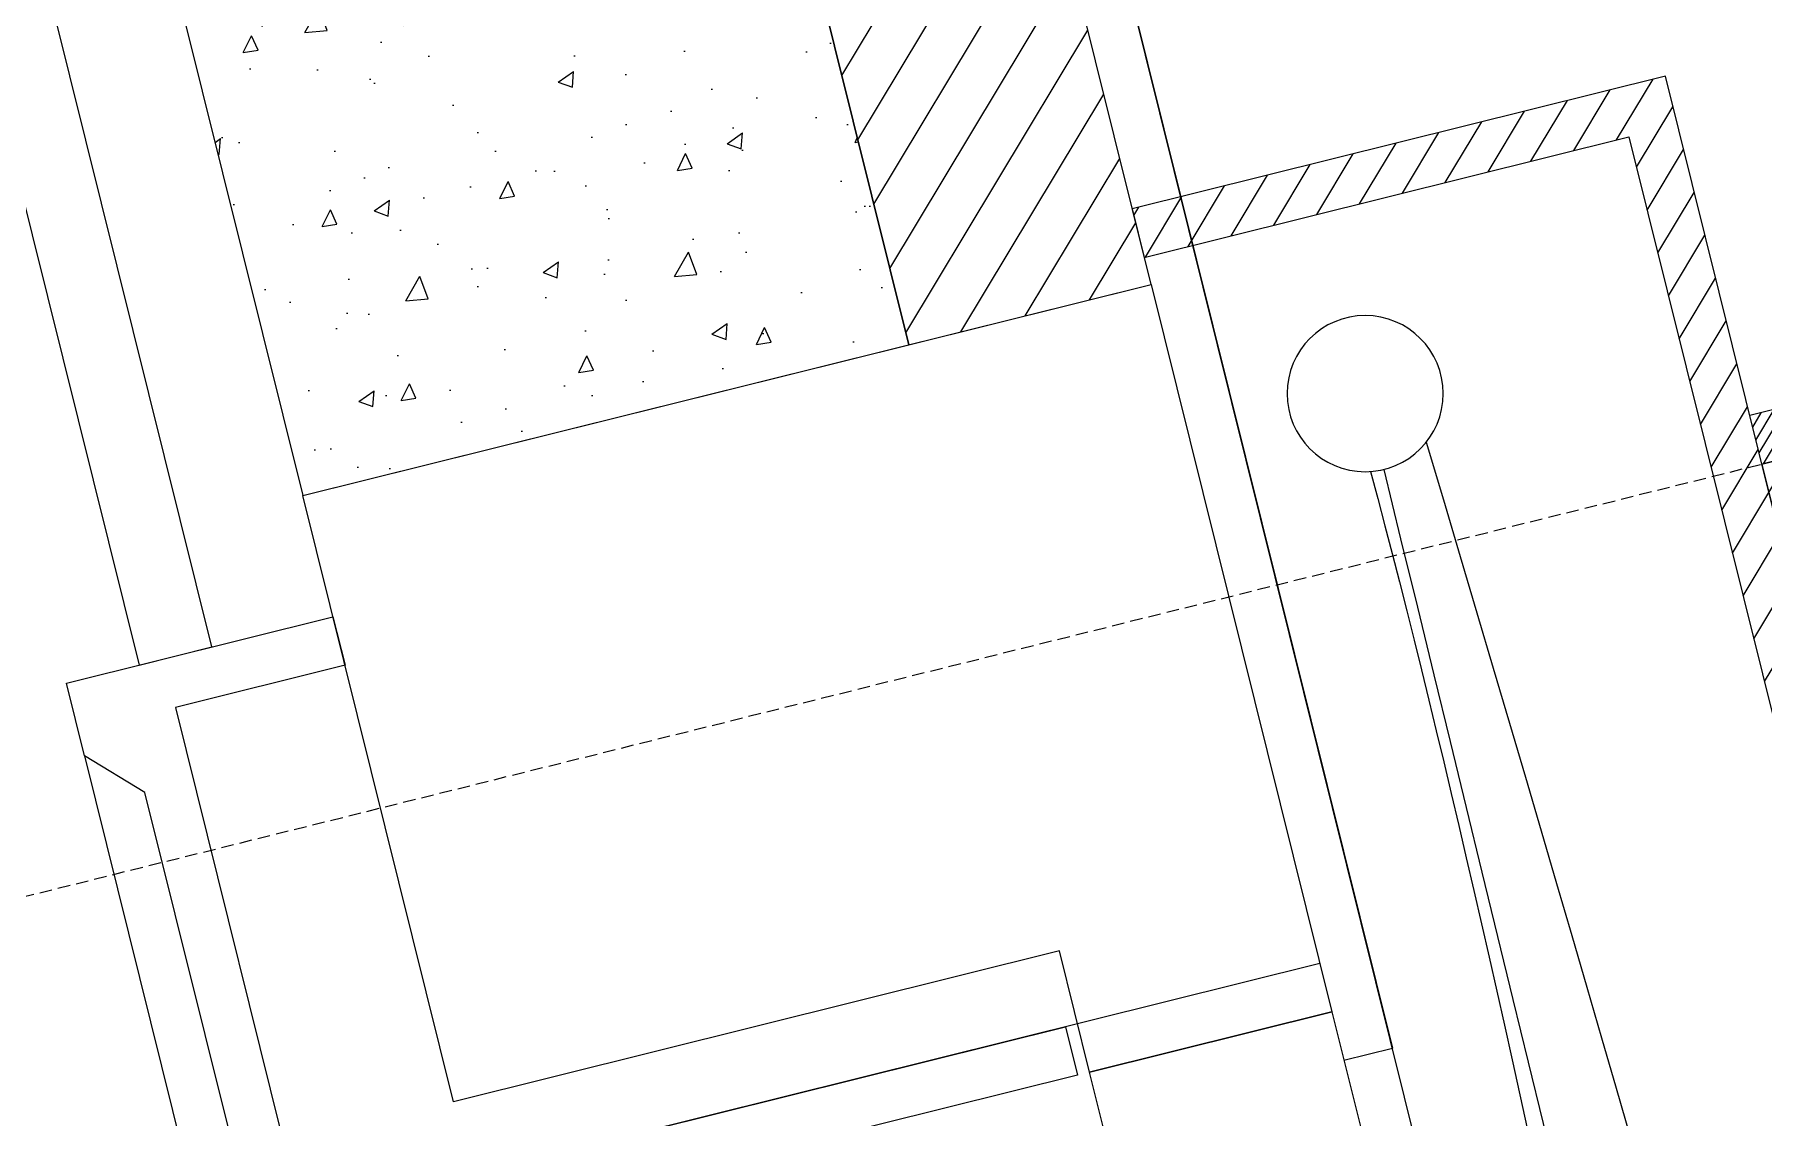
# Model space of a CAD drawing. Header units: inches. Extents: x 122939 to 389145, y 29603 to 529479.
# Drawn here: x 335307 to 335999, y 507701 to 508134 of the extents above; entities that cross this region are included whole.
import ezdxf

# ---------------------------------------------------------------- set-up
doc = ezdxf.new("R2010")
doc.units = ezdxf.units.IN
doc.header["$MEASUREMENT"] = 0
doc.linetypes.add('DASHED', pattern=[0.75, 0.5, -0.25])
doc.linetypes.add('HIDDEN', pattern=[0.375, 0.25, -0.125])
for name, color, linetype in [('8', 8, 'Continuous'), ('A-Hidden', 8, 'HIDDEN'), ('A-WALL', 7, 'Continuous'), ('Calliper_wall hatch_CHB', 8, 'Continuous'), ('CQ Wall hatch_CHB', 8, 'Continuous'), ('gypsum', 31, 'Continuous')]:
    doc.layers.add(name, color=color, linetype=linetype)
for name, color, linetype, lineweight in [('A-FLOR-SLAB', 7, 'Continuous', 40), ('A-RNDR-ALUM', 1, 'Continuous', 9), ('A-RNDR-CONC', 2, 'Continuous', 18), ('A-RNDR-PLST', 1, 'Continuous', 9), ('A-RNDR-PT36', 253, 'Continuous', 20), ('A-WALL-STON', 4, 'Continuous', 18), ('GRC', 41, 'Continuous', 0), ('GRC Hatch', 253, 'Continuous', 0)]:
    doc.layers.add(name, color=color, linetype=linetype, lineweight=lineweight)

# ---------------------------------------------------------------- blocks, each defined once
blk = doc.blocks.new('CEIL001')
at = {"layer": '8'}
h = blk.add_hatch(dxfattribs=at)
h.set_pattern_fill('ANSI31', color=256, scale=29.99999999999999, angle=-6.361109362927034e-15, style=0)
h.set_pattern_definition([(45.00000000000001, (-50265.40631019877, -10452.20948779117), (-2.651650429449549, 2.651650429449554), [])])
h.paths.add_polyline_path([(-539.917241372983, -310.0000116986921), (-539.9172413728666, -330.0000116987503), (-70.76341100543505, -330.0000116983429), (-70.76341100526042, -290.0000116983429), (-90.76341100549325, -290.0000116986921), (-90.76341100543505, -310.0000116986339)])
at = {"layer": 'GRC Hatch'}
h = blk.add_hatch(dxfattribs=at)
h.set_pattern_fill('ANSI31', color=256, scale=100, angle=-13.9714232829857)
h.set_pattern_definition([(44.99999999999999, (-93499.42607684713, -30431.66796127113), (-8.838834764831843, 8.838834764831848), [])])
h.paths.add_polyline_path([(-539.9172413728666, -570.000012280303), (-539.9172413763008, -170.0000122801866), (-759.9172413721099, -170.0000122801866), (-759.9172413722263, -190.0000122800702), (-559.917241372983, -190.0000122801866), (-559.9172413728083, -570.0000122801866)])
h = blk.add_hatch(dxfattribs=at)
h.set_pattern_fill('ANSI31', color=256, scale=99.99999999999996, angle=-13.9714232829857)
h.set_pattern_definition([(44.99999999999999, (-93499.42607684713, -30431.66796127113), (-8.83883476483184, 8.838834764831844), [])])
edge = h.paths.add_edge_path()
edge.add_line((-350.8055101896171, -355.2656353506027), (-350.8055101896228, -330.000012280443))
edge.add_line((-350.8055101897335, -330.0000122804777), (-539.9172413730839, -330.0000122804873))
edge.add_line((-539.9172413727501, -330.0000122807687), (-539.9172413726964, -544.5558778724753))
edge.add_line((-539.9172413730994, -544.5558778720442), (-514.6516183029678, -544.5558778721514))
edge.add_line((-514.651618302858, -544.5558778725099), (-514.6516183028563, -570.0000122807955))
edge.add_line((-514.6516183027998, -570.0000122805359), (-485.4268396466043, -570.000012280482))
edge.add_line((-485.4268396468251, -570.0000122806523), (-485.4268396468296, -544.429122667169))
edge.add_line((-485.4268396465341, -544.4291226671194), (-466.1816767902348, -544.4291226671415))
edge.add_line((-466.1816767905839, -544.4291226671776), (-466.2947405194474, -527.8009295296539))
edge.add_arc((-463.6859770772862, -485.6040431885631), 42.27745100630982, -93.53772871366446, -12.21565143287109)
edge.add_arc((-375.5114421456819, -506.4532416128204), 48.34277912118122, 137.1562658838177, 165.7452276542556, ccw=False)
edge.add_arc((-379.8229957608273, -503.5241914555663), 43.19686264071839, 87.94483146677783, 136.1159898491896, ccw=False)
edge.add_line((-378.2738799649524, -460.3551147656399), (-378.1652572397898, -441.6729229202026))
edge.add_arc((-375.4000892848708, -401.9954820825369), 39.77367804540344, -93.98656516555752, -0.8074337642425218)
edge.add_arc((-312.6055073731695, -402.8047541364795), 23.02619725845581, 150.242483142125, 179.3809397734983, ccw=False)
edge.add_arc((-320.0609500578139, -399.301639835292), 14.8298319246997, 87.12959903878112, 147.6948261008801, ccw=False)
edge.add_line((-319.3183166501694, -384.4904140072758), (-319.3183166501809, -355.2656353511509))
edge.add_line((-319.3183166501694, -355.2656353510101), (-350.8055101898204, -355.2656353510022))
at = {"layer": 'GRC', "elevation": 9.69924544952464e-07}
blk.add_lwpolyline([(-539.9172413728666, -570.000012280303), (-539.9172413763008, -170.0000122801866), (-759.9172413721099, -170.0000122801866), (-759.9172413722263, -190.0000122800702), (-559.917241372983, -190.0000122801866), (-559.9172413728083, -570.0000122801866)], close=True, dxfattribs=at)
at = {"layer": 'GRC', "elevation": 9.713647215737333e-07}
blk.add_lwpolyline([(-539.9172413728666, -330.0000116987503), (-70.76341100560967, -330.0000116987503), (-70.76341100537684, -290.0000116986339), (-90.76341100549325, -290.0000116986921), (-90.76341100543505, -310.0000116986339), (-539.917241372983, -310.0000116986921)], dxfattribs=at)
at = {"layer": 'gypsum', "elevation": 9.713647215737333e-07}
blk.add_lwpolyline([(-350.8055101896171, -355.2656353506027), (-350.8055101897335, -330.0000122804777), (-539.9172413727501, -330.0000122807687), (-539.9172413730994, -544.5558778720442), (-514.651618302858, -544.5558778725099), (-514.6516183027998, -570.0000122805359), (-485.4268396468251, -570.0000122806523), (-485.4268396465341, -544.4291226671194), (-466.1816767905839, -544.4291226671776), (-466.2947405191371, -527.8009295297088, 0.3705169008587136), (-422.3657666023355, -494.5496046527987, -0.1253939634110558), (-410.9569010338164, -473.5800954694278, -0.2133372465863159), (-378.2738799649524, -460.3551147656399), (-378.1652572395978, -441.6729229202028, 0.4305600987388585), (-335.6303606027504, -402.5559692230308, -0.127830023496442), (-332.5953253443004, -391.3761523988214, -0.2705942841741583), (-319.3183166501694, -384.4904140072758), (-319.3183166501694, -355.2656353510101)], format="xyb", close=True, dxfattribs=at)
blk = doc.blocks.new('sec ciur')
at = {"layer": '8'}
blk.add_circle((1.736585967533756, -108.8015525048831, 2.288954332357982e-05), 31.24782316433267, dxfattribs=at)
for points, knots in [([(-17.32255293591879, -133.5639368155971, 2.289047289487974e-05), (-64.37344650056912, -1164.425118909392, 2.292919875267977e-05), (60.39826410682872, -2221.31414069637, 2.298466098702334e-05), (-111.1499501655344, -2339.864786876191, 2.162671394550543e-05), (-75.03343130991561, -3203.2750986584, 2.240870311014218e-05)], [364.3751048704897, 364.3751048704897, 364.3751048704897, 364.3751048704897, 944.5259550131184, 3110.31382546021, 3110.31382546021, 3110.31382546021, 3110.31382546021]), ([(1.856086771411356, -140.0491471653222, 2.289052731637982e-05), (6.664027114689816, -1367.070446489495, 2.292920972047979e-05), (75.86920769797871, -2377.409514449537, 2.298473959385814e-05), (-34.09848121058894, -2247.301838280284, 2.161623412048549e-05), (-25.96492531115655, -3203.275098657061, 2.242029025453958e-05)], [364.6469562146419, 364.6469562146419, 364.6469562146419, 364.6469562146419, 944.5259550131184, 3120.888390920752, 3120.888390920752, 3120.888390920752, 3120.888390920752]), ([(7.172824973065872, -139.5728663862101, 2.289354979097963e-05), (2.595465994207188, -374.6237327778363, 2.292978550067978e-05), (84.28556850546738, -1831.419381409534, 2.296746677779701e-05), (59.37311759655131, -2767.518135040824, 2.211191353417366e-05), (43.38258401822532, -3203.275098655373, 2.212677466498073e-05)], [380.0385463844473, 380.0385463844473, 380.0385463844473, 380.0385463844473, 944.5259550131184, 2562.967604305761, 2562.967604305761, 2562.967604305761, 2562.967604305761])]:
    blk.add_open_spline(points, degree=3, knots=knots, dxfattribs=at)
blk = doc.blocks.new('GLAZ-2')
at = {"layer": 'A-RNDR-ALUM'}
blk.add_lwpolyline([(-49.98927482025465, 2850.000015037076), (49.98927492101211, 2850.000015037251), (49.9892748692655, 2899.999999996333), (-49.98927487194305, 2899.999999996275)], close=True, dxfattribs=at)

msp = doc.modelspace()

# ---------------------------------------------------------------- hatches: boundary and pattern name
at = {"layer": 'Calliper_wall hatch_CHB'}
h = msp.add_hatch(dxfattribs=at)
h.set_pattern_fill('AR-CONC', color=256, scale=9.999999999999998, angle=6.361109362927034e-15, style=0)
h.set_pattern_definition([(63.9714232829857, (252734.5330761779, 457684.5287173706), (71.11916932952043, 11.22781161991949), [7.499999999999998, -82.49999999999999]), (8.971423282985718, (252734.5330761779, 457684.5287173706), (-31.62542575021152, 69.64396479174259), [5.999999999999999, -65.99999999999999]), (114.4228677429857, (252740.4596735222, 457685.464368374), (39.4937435470177, 80.87177560512669), [6.374019199999998, -70.11421119999999]), (60.1556232829857, (252729.7043177185, 457703.937042691), (107.5630978416694, 9.704992776004374), [11.25, -123.75]), (110.6070587729857, (252738.6679068573, 457704.7457880423), (67.1821983616881, 117.0963374062392), [9.561034199999998, -105.171376]), (5.15558727298572, (252729.7043177185, 457703.937042691), (67.18219831375714, 117.0963373423198), [8.999999999999996, -99.00000009999997]), (34.9714232829857, (252740.6156699936, 457701.4993405906), (67.64557813863283, -24.65919216404946), [7.499999999999998, -82.49999999999999]), (339.9714232829858, (252740.6156699936, 457701.4993405906), (6.103843515325252, 76.24429473826908), [5.999999999999999, -65.99999999999999]), (85.4228680229857, (252746.2528014664, 457699.4444079234), (73.74942098260712, 51.58510224487062), [6.374019, -70.11421119999999]), (51.4714232829857, (252734.5330761779, 457684.5287173706), (-6.857307924501574, 32.59814608269261), [0, -65.19999999999999, 0, -66.99999999999999, 0, -66.24999999999999]), (21.4714232829857, (252734.5330761779, 457684.5287173706), (16.00610137173266, 44.6258503434704), [0, -38.19999999999999, 0, -63.69999999999999, 0, -25.24999999999999]), (341.4714232829857, (252712.8927934456, 457679.1446516885), (52.34755766117436, 10.6997365813381), [0, -25, 0, -77.99999999999999, 0, -103.5]), (331.4714232829857, (252703.1886307855, 457676.7302724587), (54.17642058340564, 23.79467605936128), [0, -32.49999999999999, 0, -51.79999999999998, 0, -73.49999999999997])])
h.paths.add_polyline_path([(335560.1951770916, 508397.933405051), (335317.5911107528, 508337.5739243506), (335414.1662799395, 507949.4074179429), (335656.7703462783, 508009.7668986433)])
at = {"layer": 'CQ Wall hatch_CHB'}
h = msp.add_hatch(dxfattribs=at)
h.set_pattern_fill('ANSI31', color=8, scale=150, angle=180)
h.set_pattern_definition([(238.9714232829857, (252734.5330761779, 457684.5287173706), (16.06706840326394, -9.664978682068442), [])])
h.paths.add_polyline_path([(335656.7703462798, 508009.7668986367), (335753.8119676691, 508033.9106896365), (335657.2367984806, 508422.0771960508), (335560.1951770915, 508397.933405051)])

# ---------------------------------------------------------------- linework, layer by layer
at = {"elevation": 2.974036634184607e-07}
msp.add_lwpolyline([(335560.1951770916, 508397.933405051), (335317.5911107528, 508337.5739243506), (335414.1662799395, 507949.4074179429), (335656.7703462783, 508009.7668986433)], close=True, dxfattribs=at)
at = {"layer": 'A-Hidden', "linetype": 'DASHED', "lineweight": 0, "ltscale": 10}
msp.add_line((334915.8150519297, 507692.6542319619, 5.167699233396853e-05), (344654.5575433188, 510115.6368650467, -0.000817047251410955), dxfattribs=at)
at = {"layer": 'A-RNDR-CONC', "elevation": 2.974036634184607e-07}
msp.add_lwpolyline([(335414.166279941, 507949.407417937), (335753.8119730474, 508033.9106909753), (335826.2433499371, 507742.7858111694), (335729.2017233353, 507718.6420188728), (335717.1298271869, 507767.1628321736), (335474.5257606823, 507706.8033514321)], close=True, dxfattribs=at)
at = {"layer": 'A-RNDR-PLST', "color": 1, "ltscale": 0.03}
for p, q in [((335676.6451238012, 508426.9059545101, 2.974036634184607e-07), (335850.4804283386, 507728.2062429704, 2.974036634184607e-07)), ((335831.0721083963, 507723.3774858508, 2.974036634184607e-07), (335850.4804283383, 507728.2062429721, 2.974036634184607e-07))]:
    msp.add_line(p, q, dxfattribs=at)
at = {"layer": 'A-RNDR-PT36'}
msp.add_line((335326.7355222623, 507845.2159445676, 2.974036634184607e-07), (335372.6087276259, 507660.8368540242, 2.974036634184607e-07), dxfattribs=at)
at = {"layer": 'A-WALL'}
msp.add_line((335821.4145860991, 507762.194135156, 0.007790680327219008), (335481.7688958596, 507677.6908628311, 0.007790680327219008), dxfattribs=at)
at = {"layer": 'A-WALL', "elevation": 2.974036634184607e-07}
msp.add_lwpolyline([(335656.7703462798, 508009.7668986367), (335753.8119676691, 508033.9106896365), (335657.2367984806, 508422.0771960508), (335560.1951770915, 508397.933405051)], close=True, dxfattribs=at)
at = {"layer": 'A-WALL-STON', "elevation": 2.974036634184607e-07}
msp.add_lwpolyline([(335146.5996177938, 508693.4953342589), (335348.6048746422, 507881.5715707568), (335377.7173544593, 507888.8147064148), (335175.7120976108, 508700.7384699169)], dxfattribs=at)
msp.add_lwpolyline([(335319.492384573, 507874.3284325482), (335426.2381738351, 507900.8866040745), (335431.0669322945, 507881.4782787542), (335363.1377936733, 507864.5776241465), (335413.8397574961, 507660.7902082826), (335719.520883546, 507736.8431545778), (335724.3496420053, 507717.4348292574), (335379.8518653148, 507631.7243660436), (335372.6087276258, 507660.8368540243), (335387.1882944868, 507685.0739378039), (335350.9726060419, 507830.6363777067), (335326.7355222623, 507845.2159445676)], close=True, dxfattribs=at)
at = {"layer": 'GRC'}
for p, q in [((336545.5407615309, 504934.5363633322, 1.654478140327049e-07), (335676.645123802, 508426.9059545075, 1.597771115725843e-07)), ((336569.9654387791, 504836.365770236, 3.701847155150826e-07), (335676.6451238018, 508426.905954508, 2.956705040666996e-07))]:
    msp.add_line(p, q, dxfattribs=at)

# ---------------------------------------------------------------- block references
at = {"layer": 'A-FLOR-SLAB', "xscale": -1, "rotation": 13.97142328298538}
msp.add_blockref('GLAZ-2', (336477.9029210766, 504916.5093330231, 2.974036634184607e-07), dxfattribs=at)
at = {"layer": 'GRC', "rotation": 13.9714232829857}
msp.add_blockref('CEIL001', (336442.6795390321, 508412.5957937231, -0.0005880324587057737), dxfattribs=at)
at = {"layer": 'gypsum', "xscale": -1, "rotation": 13.97142328298802}
msp.add_blockref('sec ciur', (335814.9674798116, 508096.2125633735, -0.001273023250593715), dxfattribs=at)

doc.saveas('drawing.dxf')
